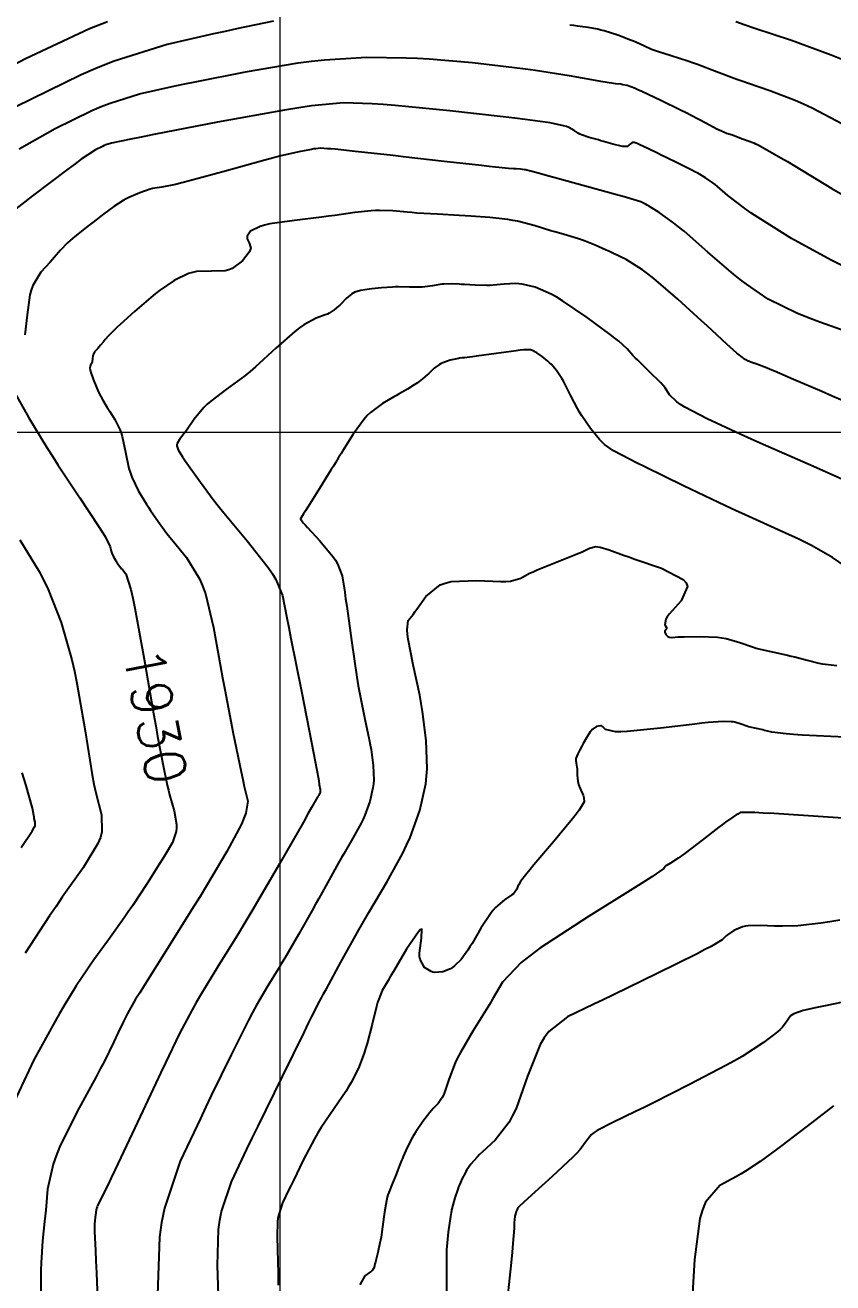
# Model space of a CAD drawing. Header units: metres. Extents: x 837475 to 838479, y 1189012 to 1191015.
# Drawn here: x 838252.5 to 838328.5, y 1189533.8 to 1189652.2 of the extents above; entities that cross this region are included whole.
import ezdxf

# ---------------------------------------------------------------- set-up
doc = ezdxf.new("R2010")
doc.units = ezdxf.units.M
doc.header["$LTSCALE"] = 0.3
doc.layers.add('COORD', color=7, linetype='Continuous', lineweight=20)
doc.layers.add('COTAS 10', color=1, linetype='Continuous')
doc.layers.add('COTAS INT', color=252, linetype='Continuous')
doc.styles.get("Standard").update_dxf_attribs({"font": 'simplex.shx'})

msp = doc.modelspace()

# ---------------------------------------------------------------- linework, layer by layer
at = {"layer": 'COORD'}
for p, q in [((838276.51, 1189013.87), (838276.51, 1191013.87)), ((837476.51, 1189613.87), (838476.51, 1189613.87))]:
    msp.add_line(p, q, dxfattribs=at)
at = {"layer": 'COTAS 10'}
for points in [[(838332.37, 1189622.46), (838327.3, 1189624.23), (838326.16, 1189624.67), (838325.15, 1189625.09), (838322.46, 1189626.41), (838320.42, 1189627.8), (838319.81, 1189628.26), (838319.19, 1189628.76), (838316.78, 1189630.82), (838314.54, 1189632.79), (838314.02, 1189633.22), (838313.55, 1189633.6), (838312.19, 1189634.57), (838311.27, 1189635.12), (838311.07, 1189635.24), (838310.9, 1189635.34), (838310.46, 1189635.56), (838309.51, 1189635.85), (838309.01, 1189636), (838308.41, 1189636.17), (838305.35, 1189637.01), (838302.28, 1189637.85), (838301.67, 1189638.02), (838301.15, 1189638.16), (838300.12, 1189638.45), (838299.74, 1189638.55), (838299.63, 1189638.57), (838299.52, 1189638.59), (838299.13, 1189638.64), (838298.72, 1189638.67), (838298.59, 1189638.68), (838298.47, 1189638.68), (838297.99, 1189638.71), (838296.77, 1189638.82), (838296.17, 1189638.89), (838295.45, 1189638.97), (838291.94, 1189639.37), (838288.07, 1189639.81), (838287.14, 1189639.92), (838286.26, 1189640.02), (838283.57, 1189640.31), (838281.67, 1189640.51), (838281.28, 1189640.55), (838280.96, 1189640.57), (838280.31, 1189640.62), (838279.87, 1189640.57), (838279.68, 1189640.54), (838279.46, 1189640.5), (838278.41, 1189640.31), (838276.58, 1189639.88), (838275.87, 1189639.7), (838275.07, 1189639.49), (838271.45, 1189638.49), (838267.96, 1189637.54), (838267.24, 1189637.35), (838266.64, 1189637.21), (838265.37, 1189636.96), (838264.71, 1189636.86), (838264.49, 1189636.81), (838264.26, 1189636.75), (838263.29, 1189636.42), (838262.27, 1189635.98), (838262, 1189635.84), (838261.73, 1189635.7), (838260.84, 1189635.12), (838259.9, 1189634.42), (838259.61, 1189634.2), (838259.31, 1189633.97), (838258.12, 1189633.06), (838256.99, 1189632.14), (838256.73, 1189631.92), (838256.49, 1189631.7), (838255.83, 1189631.02), (838255.24, 1189630.33), (838255.05, 1189630.11), (838254.84, 1189629.88), (838253.98, 1189628.93), (838253.21, 1189627.68), (838253.05, 1189627.26), (838252.93, 1189626.81), (838252.69, 1189624.92), (838252.46, 1189623.05)], [(838251.54, 1189617.53), (838252.85, 1189615.24), (838254.55, 1189612.43), (838255.06, 1189611.61), (838255.58, 1189610.79), (838257.64, 1189607.69), (838259.4, 1189605.04), (838259.74, 1189604.5), (838260.02, 1189604.04), (838260.5, 1189603.08), (838260.58, 1189602.68), (838260.62, 1189602.57), (838260.65, 1189602.47), (838260.82, 1189602.13), (838261, 1189601.82), (838261.05, 1189601.74), (838261.1, 1189601.67), (838261.29, 1189601.4), (838261.5, 1189601.11), (838261.57, 1189601.02), (838261.65, 1189600.93), (838261.97, 1189600.54), (838262.45, 1189599.05), (838262.63, 1189598.26), (838262.76, 1189597.62), (838262.83, 1189597.3), (838263.71, 1189592.49), (838264.59, 1189587.38), (838264.79, 1189586.24), (838264.97, 1189585.21), (838265.48, 1189582.49), (838265.88, 1189580.65), (838265.99, 1189580.18), (838266.1, 1189579.72), (838266.31, 1189578.96), (838266.52, 1189578.22), (838266.75, 1189576.92), (838266.75, 1189576.59), (838266.72, 1189576.27), (838266.37, 1189575.24), (838265.67, 1189574.07), (838265.42, 1189573.67), (838265.15, 1189573.23), (838263.97, 1189571.37), (838262.6, 1189569.28), (838262.2, 1189568.71), (838261.81, 1189568.14), (838260.33, 1189566.09), (838258.95, 1189564.18), (838258.61, 1189563.7), (838258.29, 1189563.23), (838257.29, 1189561.74), (838256.14, 1189559.84), (838255.73, 1189559.13), (838255.28, 1189558.34), (838253.3, 1189554.79), (838251.43, 1189550.77)], [(838329.71, 1189585.16), (838325.65, 1189585.36), (838324.83, 1189585.41), (838324.15, 1189585.46), (838322.78, 1189585.62), (838322.25, 1189585.77), (838322.1, 1189585.8), (838321.94, 1189585.84), (838321.35, 1189585.96), (838320.76, 1189586.1), (838320.6, 1189586.14), (838320.44, 1189586.19), (838319.9, 1189586.39), (838319.32, 1189586.56), (838319.14, 1189586.59), (838318.95, 1189586.61), (838318.2, 1189586.64), (838316.81, 1189586.53), (838316.21, 1189586.47), (838315.53, 1189586.39), (838312.3, 1189586), (838309.18, 1189585.68), (838308.57, 1189585.65), (838308.06, 1189585.66), (838307.12, 1189585.89), (838306.85, 1189586.17), (838306.77, 1189586.21), (838306.67, 1189586.23), (838306.29, 1189586.15), (838305.89, 1189585.87), (838305.79, 1189585.76), (838305.68, 1189585.65), (838305.33, 1189585.11), (838305.03, 1189584.56), (838304.96, 1189584.44), (838304.9, 1189584.32), (838304.72, 1189583.98), (838304.59, 1189583.72), (838304.56, 1189583.66), (838304.53, 1189583.59), (838304.42, 1189583.37), (838304.35, 1189583.14), (838304.34, 1189583.07), (838304.34, 1189583), (838304.38, 1189582.71), (838304.44, 1189582.34), (838304.46, 1189582.22), (838304.46, 1189582.1), (838304.48, 1189581.57), (838304.53, 1189581.01), (838304.56, 1189580.86), (838304.6, 1189580.71), (838304.82, 1189580.18), (838305.03, 1189579.69), (838305.07, 1189579.57), (838305.09, 1189579.46), (838305.11, 1189579.08), (838304.65, 1189578.3), (838304.37, 1189577.92), (838304.02, 1189577.48), (838302.23, 1189575.3), (838300.4, 1189573.13), (838300.04, 1189572.69), (838299.73, 1189572.32), (838299.14, 1189571.58), (838298.97, 1189571.29), (838298.93, 1189571.21), (838298.89, 1189571.14), (838298.8, 1189570.85), (838298.57, 1189570.53), (838298.46, 1189570.42), (838298.32, 1189570.31), (838297.63, 1189569.84), (838296.78, 1189569.11), (838296.54, 1189568.84), (838296.3, 1189568.53), (838295.41, 1189567.16), (838294.58, 1189565.74), (838294.37, 1189565.41), (838294.17, 1189565.1), (838293.54, 1189564.23), (838292.93, 1189563.62), (838292.74, 1189563.48), (838292.55, 1189563.36), (838291.82, 1189563.05), (838291.08, 1189562.99), (838290.89, 1189563.02), (838290.71, 1189563.08), (838290.08, 1189563.47), (838289.68, 1189564.22), (838289.63, 1189564.5), (838289.62, 1189564.82), (838289.81, 1189566.24), (838289.83, 1189567.07), (838289.7, 1189567.01), (838289.52, 1189566.84), (838288.41, 1189565.19), (838287.16, 1189563.1), (838286.89, 1189562.65), (838286.66, 1189562.26), (838286.12, 1189561.32), (838285.79, 1189560.49), (838285.68, 1189560.16), (838285.58, 1189559.79), (838285.16, 1189558.12), (838284.69, 1189556.31), (838284.55, 1189555.85), (838284.41, 1189555.42), (838283.87, 1189554), (838283.18, 1189552.64), (838282.94, 1189552.23), (838282.68, 1189551.81), (838281.58, 1189550.19), (838280.38, 1189548.41), (838280.06, 1189547.89), (838279.75, 1189547.35), (838278.68, 1189545.33), (838277.75, 1189543.43), (838277.53, 1189542.98), (838277.33, 1189542.56), (838276.74, 1189541.32), (838276.37, 1189540.21), (838276.3, 1189539.87), (838276.25, 1189539.52), (838276.21, 1189538.15), (838276.28, 1189535.73), (838276.31, 1189534.72), (838276.33, 1189533.56)]]:
    msp.add_lwpolyline(points, dxfattribs=at)
at = {"layer": 'COTAS INT'}
for points in [[(838260.26, 1189652.51), (838258.54, 1189651.84), (838252.53, 1189649.03), (838247.44, 1189646.36)], [(838275.88, 1189652.56), (838272.39, 1189651.84), (838271.32, 1189651.61), (838270.22, 1189651.37), (838265.88, 1189650.37), (838260.88, 1189648.81), (838259.36, 1189648.21), (838257.77, 1189647.53), (838251.55, 1189644.49)], [(838329.98, 1189642.61), (838326.58, 1189644.38), (838325.76, 1189644.77), (838324.98, 1189645.12), (838322.61, 1189646.03), (838320.6, 1189646.7), (838320.05, 1189646.89), (838319.51, 1189647.08), (838317.6, 1189647.81), (838315.8, 1189648.5), (838315.33, 1189648.66), (838314.87, 1189648.82), (838313.33, 1189649.31), (838312.04, 1189649.72), (838311.75, 1189649.82), (838311.48, 1189649.92), (838310.75, 1189650.25), (838310.04, 1189650.58), (838309.78, 1189650.69), (838309.5, 1189650.8), (838308.28, 1189651.25), (838307.01, 1189651.65), (838306.7, 1189651.73), (838306.4, 1189651.81), (838305.49, 1189651.97), (838304.5, 1189652.1), (838304.16, 1189652.16), (838303.79, 1189652.21)], [(838329.47, 1189648.92), (838328.39, 1189649.38), (838324.64, 1189650.75), (838321.18, 1189651.88), (838320.28, 1189652.19), (838319.41, 1189652.5)], [(838251.94, 1189640.57), (838255.33, 1189642.48), (838258.77, 1189644.16), (838259.65, 1189644.54), (838260.49, 1189644.87), (838263.25, 1189645.73), (838266.33, 1189646.42), (838267.38, 1189646.63), (838268.5, 1189646.86), (838273.25, 1189647.8), (838278.21, 1189648.64), (838279.47, 1189648.8), (838280.68, 1189648.93), (838284.62, 1189649.18), (838288.36, 1189649.13), (838289.43, 1189649.09), (838290.53, 1189649.02), (838294.62, 1189648.68), (838298.58, 1189648.22), (838299.59, 1189648.08), (838300.55, 1189647.95), (838303.72, 1189647.45), (838306.16, 1189647.02), (838306.67, 1189646.94), (838307.1, 1189646.87), (838308.07, 1189646.72), (838308.54, 1189646.66), (838308.66, 1189646.64), (838308.78, 1189646.62), (838309.17, 1189646.55), (838309.87, 1189646.29), (838310.19, 1189646.15), (838310.56, 1189645.98), (838312.33, 1189645.15), (838314.27, 1189644.2), (838314.74, 1189643.96), (838315.19, 1189643.73), (838316.58, 1189643), (838317.62, 1189642.45), (838317.85, 1189642.34), (838318.05, 1189642.24), (838318.54, 1189642.04), (838318.88, 1189641.93), (838318.98, 1189641.9), (838319.08, 1189641.86), (838319.47, 1189641.71), (838319.89, 1189641.55), (838320.01, 1189641.51), (838320.13, 1189641.47), (838320.57, 1189641.32), (838321.09, 1189641.12), (838321.26, 1189641.04), (838321.44, 1189640.96), (838322.18, 1189640.57), (838323.64, 1189639.72), (838324.27, 1189639.35), (838325, 1189638.91), (838328.44, 1189636.82), (838332.21, 1189634.66)], [(838329.46, 1189629.54), (838328.38, 1189630.06), (838324.64, 1189632.11), (838321.51, 1189634.08), (838320.82, 1189634.54), (838320.21, 1189634.96), (838318.65, 1189636.16), (838317.69, 1189637), (838317.46, 1189637.19), (838317.24, 1189637.36), (838316.56, 1189637.83), (838315.82, 1189638.25), (838315.56, 1189638.39), (838315.27, 1189638.54), (838314.02, 1189639.16), (838312.72, 1189639.8), (838312.39, 1189639.96), (838312.08, 1189640.11), (838311.11, 1189640.59), (838310.38, 1189640.93), (838310.23, 1189641), (838310.1, 1189641.05), (838309.82, 1189641.16), (838309.69, 1189641.16), (838309.66, 1189641.15), (838309.62, 1189641.13), (838309.49, 1189641.04), (838309.36, 1189640.93), (838309.33, 1189640.9), (838309.29, 1189640.87), (838309.17, 1189640.78), (838308.89, 1189640.77), (838308.76, 1189640.78), (838308.6, 1189640.81), (838307.84, 1189641), (838306.95, 1189641.25), (838306.7, 1189641.32), (838306.46, 1189641.39), (838305.6, 1189641.63), (838304.87, 1189641.88), (838304.71, 1189641.95), (838304.56, 1189642.02), (838304.19, 1189642.29), (838303.68, 1189642.57), (838303.45, 1189642.65), (838303.19, 1189642.73), (838301.92, 1189643), (838299.56, 1189643.33), (838298.6, 1189643.45), (838297.51, 1189643.58), (838292.47, 1189644.14), (838287.34, 1189644.63), (838286.2, 1189644.73), (838285.18, 1189644.8), (838282.47, 1189644.9), (838279.47, 1189644.6), (838278.27, 1189644.42), (838276.91, 1189644.2), (838270.62, 1189643.05), (838264.62, 1189641.89), (838263.43, 1189641.65), (838262.45, 1189641.46), (838260.62, 1189641.09), (838260.09, 1189640.93), (838259.93, 1189640.86), (838259.77, 1189640.79), (838259.11, 1189640.47), (838257.78, 1189639.58), (838257.19, 1189639.15), (838256.5, 1189638.64), (838253.2, 1189636.12), (838249.86, 1189633.54)], [(838329.52, 1189616.82), (838328.46, 1189617.28), (838327.5, 1189617.69), (838324.83, 1189618.85), (838323.05, 1189619.62), (838322.65, 1189619.78), (838322.3, 1189619.93), (838321.37, 1189620.27), (838320.81, 1189620.47), (838320.69, 1189620.52), (838320.57, 1189620.57), (838320.27, 1189620.71), (838319.88, 1189621.02), (838319.71, 1189621.16), (838319.51, 1189621.33), (838318.57, 1189622.17), (838317.18, 1189623.44), (838316.7, 1189623.88), (838316.18, 1189624.35), (838313.95, 1189626.39), (838311.68, 1189628.35), (838311.13, 1189628.78), (838310.62, 1189629.16), (838309.07, 1189630.13), (838307.83, 1189630.73), (838307.51, 1189630.88), (838307.2, 1189631.02), (838306.17, 1189631.48), (838305.22, 1189631.86), (838304.96, 1189631.95), (838304.7, 1189632.04), (838303.77, 1189632.32), (838302.7, 1189632.63), (838302.36, 1189632.73), (838302, 1189632.84), (838300.51, 1189633.3), (838298.86, 1189633.73), (838298.4, 1189633.82), (838297.94, 1189633.91), (838296.24, 1189634.1), (838294.44, 1189634.22), (838293.91, 1189634.26), (838293.37, 1189634.29), (838291.31, 1189634.4), (838289.36, 1189634.51), (838288.89, 1189634.55), (838288.45, 1189634.58), (838287.11, 1189634.71), (838285.86, 1189634.76), (838285.48, 1189634.75), (838285.08, 1189634.73), (838283.52, 1189634.55), (838281.64, 1189634.28), (838281.04, 1189634.2), (838280.41, 1189634.12), (838277.85, 1189633.82), (838275.52, 1189633.48), (838275.04, 1189633.37), (838274.63, 1189633.25), (838273.71, 1189632.8), (838273.41, 1189632.33), (838273.39, 1189632.21), (838273.39, 1189632.09), (838273.6, 1189631.69), (838273.74, 1189631.2), (838273.69, 1189631.03), (838273.6, 1189630.84), (838272.96, 1189630.01), (838271.97, 1189629.29), (838271.66, 1189629.17), (838271.34, 1189629.08), (838270.03, 1189629.03), (838268.64, 1189629), (838268.26, 1189628.92), (838267.89, 1189628.81), (838266.54, 1189628.16), (838265.15, 1189627.2), (838264.74, 1189626.89), (838264.33, 1189626.56), (838262.79, 1189625.24), (838261.44, 1189624.01), (838261.16, 1189623.75), (838260.91, 1189623.51), (838260.35, 1189622.94), (838260.03, 1189622.59), (838259.95, 1189622.49), (838259.87, 1189622.39), (838259.58, 1189622.06), (838259.33, 1189621.76), (838259.27, 1189621.69), (838259.21, 1189621.62), (838259.04, 1189621.43), (838258.92, 1189621.23), (838258.89, 1189621.16), (838258.87, 1189621.09), (838258.83, 1189620.78), (838258.8, 1189620.49), (838258.78, 1189620.42), (838258.76, 1189620.36), (838258.64, 1189620.18), (838258.59, 1189619.89), (838258.61, 1189619.76), (838258.65, 1189619.6), (838258.89, 1189618.86), (838259.23, 1189618.01), (838259.33, 1189617.79), (838259.43, 1189617.58), (838259.8, 1189616.88), (838260.21, 1189616.21), (838260.33, 1189616.01), (838260.46, 1189615.82), (838260.95, 1189615.07), (838261.42, 1189614.14), (838261.53, 1189613.82), (838261.63, 1189613.47), (838261.93, 1189612), (838262.27, 1189610.44), (838262.4, 1189610.03), (838262.55, 1189609.64), (838263.18, 1189608.31), (838263.91, 1189607.11), (838264.11, 1189606.8), (838264.3, 1189606.49), (838265.01, 1189605.45), (838265.84, 1189604.33), (838266.12, 1189603.98), (838266.42, 1189603.6), (838267.68, 1189602.09), (838268.92, 1189600.08), (838269.2, 1189599.4), (838269.47, 1189598.65), (838270.22, 1189595.5), (838270.88, 1189591.82), (838271.07, 1189590.74), (838271.28, 1189589.65), (838272.09, 1189585.5), (838272.82, 1189581.9), (838272.98, 1189581.16), (838273.12, 1189580.52), (838273.45, 1189579.14), (838273.27, 1189578), (838273.09, 1189577.52), (838272.85, 1189576.97), (838271.49, 1189574.4), (838269.57, 1189571.15), (838268.98, 1189570.17), (838268.36, 1189569.17), (838265.9, 1189565.26), (838263.72, 1189561.82), (838263.28, 1189561.1), (838262.9, 1189560.49), (838262.12, 1189559.15), (838261.73, 1189558.33), (838261.59, 1189558.05), (838261.45, 1189557.75), (838260.85, 1189556.47), (838259.92, 1189554.6), (838259.56, 1189553.92), (838259.17, 1189553.18), (838257.4, 1189549.92), (838255.73, 1189546.55), (838255.4, 1189545.73), (838255.12, 1189544.96), (838254.6, 1189542.6), (838254.43, 1189540.61), (838254.38, 1189540.08), (838254.33, 1189539.56), (838254.14, 1189537.72), (838254, 1189535.65), (838253.98, 1189534.98), (838253.97, 1189534.26), (838254.01, 1189531.29)], [(838331.49, 1189608.5), (838326.73, 1189610.64), (838321.99, 1189612.71), (838320.86, 1189613.21), (838319.82, 1189613.69), (838316.72, 1189615.13), (838314.61, 1189616.23), (838314.19, 1189616.49), (838313.84, 1189616.72), (838313.16, 1189617.39), (838312.74, 1189618.05), (838312.55, 1189618.28), (838312.33, 1189618.52), (838311.26, 1189619.59), (838310.17, 1189620.65), (838309.93, 1189620.89), (838309.71, 1189621.1), (838309.18, 1189621.71), (838308.38, 1189622.44), (838308.01, 1189622.74), (838307.57, 1189623.08), (838305.42, 1189624.68), (838303.09, 1189626.25), (838302.54, 1189626.59), (838302.03, 1189626.87), (838300.5, 1189627.54), (838299.28, 1189627.8), (838298.96, 1189627.84), (838298.65, 1189627.86), (838297.58, 1189627.82), (838296.55, 1189627.71), (838296.26, 1189627.7), (838295.96, 1189627.69), (838294.87, 1189627.72), (838293.85, 1189627.78), (838293.59, 1189627.79), (838293.35, 1189627.8), (838292.59, 1189627.83), (838291.91, 1189627.82), (838291.73, 1189627.8), (838291.54, 1189627.78), (838290.86, 1189627.67), (838290.11, 1189627.55), (838289.88, 1189627.53), (838289.64, 1189627.52), (838288.67, 1189627.53), (838287.64, 1189627.55), (838287.36, 1189627.55), (838287.07, 1189627.54), (838286.06, 1189627.46), (838285.13, 1189627.36), (838284.91, 1189627.34), (838284.7, 1189627.31), (838284.07, 1189627.22), (838283.53, 1189627.05), (838283.38, 1189626.98), (838283.24, 1189626.89), (838282.72, 1189626.45), (838282.24, 1189625.97), (838282.11, 1189625.85), (838281.99, 1189625.74), (838281.6, 1189625.4), (838281.12, 1189625.09), (838280.95, 1189625), (838280.75, 1189624.92), (838279.9, 1189624.61), (838278.72, 1189623.99), (838278.33, 1189623.7), (838277.9, 1189623.37), (838276.11, 1189621.78), (838274.18, 1189620.03), (838273.68, 1189619.59), (838273.18, 1189619.19), (838271.46, 1189617.92), (838269.98, 1189616.8), (838269.64, 1189616.5), (838269.32, 1189616.19), (838268.4, 1189615.09), (838267.74, 1189614.13), (838267.59, 1189613.92), (838267.45, 1189613.72), (838267.03, 1189613.19), (838266.81, 1189612.8), (838266.78, 1189612.69), (838266.78, 1189612.59), (838266.89, 1189612.2), (838267.31, 1189611.55), (838267.49, 1189611.28), (838267.71, 1189610.97), (838268.74, 1189609.5), (838270.19, 1189607.55), (838270.68, 1189606.94), (838271.2, 1189606.28), (838273.39, 1189603.65), (838275.38, 1189601.12), (838275.78, 1189600.54), (838276.1, 1189600), (838276.74, 1189598.5), (838277.13, 1189596.4), (838277.31, 1189595.5), (838277.51, 1189594.45), (838278.5, 1189589.49), (838279.46, 1189584.65), (838279.65, 1189583.67), (838279.81, 1189582.86), (838280.1, 1189581.24), (838280.17, 1189580.75), (838280.18, 1189580.64), (838280.2, 1189580.56), (838280.23, 1189580.36), (838280.26, 1189580.26), (838280.26, 1189580.23), (838280.26, 1189580.21), (838280.28, 1189580.13), (838280.28, 1189580.06), (838280.28, 1189580.04), (838280.27, 1189580.02), (838280.26, 1189579.95), (838280.23, 1189579.89), (838280.23, 1189579.87), (838280.22, 1189579.85), (838280.18, 1189579.77), (838280.13, 1189579.7), (838280.12, 1189579.67), (838280.11, 1189579.65), (838280.06, 1189579.57), (838279.47, 1189578.55), (838279.12, 1189577.93), (838278.69, 1189577.17), (838276.43, 1189573.23), (838273.83, 1189568.77), (838273.19, 1189567.68), (838272.58, 1189566.66), (838270.62, 1189563.5), (838269, 1189560.86), (838268.59, 1189560.17), (838268.21, 1189559.5), (838267, 1189557.19), (838265.7, 1189554.5), (838265.26, 1189553.58), (838264.79, 1189552.58), (838262.81, 1189548.36), (838260.98, 1189544.45), (838260.6, 1189543.66), (838260.28, 1189542.98), (838259.32, 1189541.05), (838259.27, 1189540.92), (838259.22, 1189540.79), (838259.14, 1189540.42), (838259.11, 1189540.1), (838259.1, 1189540.01), (838259.09, 1189539.93), (838259.07, 1189539.64), (838259.04, 1189539.31), (838259.04, 1189539.2), (838259.04, 1189539.08), (838259.04, 1189538.61), (838259.11, 1189536.81), (838259.15, 1189535.86), (838259.2, 1189534.72), (838259.44, 1189528.96)], [(838330.29, 1189600.86), (838328.51, 1189602.09), (838326.54, 1189603.19), (838325.95, 1189603.49), (838325.35, 1189603.79), (838323.06, 1189604.84), (838320.29, 1189606.08), (838319.38, 1189606.5), (838318.42, 1189606.95), (838314.47, 1189608.83), (838310.83, 1189610.61), (838310.06, 1189610.99), (838309.4, 1189611.32), (838307.88, 1189612.11), (838307.05, 1189612.73), (838306.81, 1189612.95), (838306.58, 1189613.19), (838305.71, 1189614.23), (838304.9, 1189615.42), (838304.69, 1189615.76), (838304.5, 1189616.09), (838303.88, 1189617.31), (838303.32, 1189618.42), (838303.18, 1189618.69), (838303.03, 1189618.93), (838302.52, 1189619.68), (838302.01, 1189620.27), (838301.86, 1189620.42), (838301.71, 1189620.56), (838301.17, 1189621.01), (838300.67, 1189621.35), (838300.55, 1189621.42), (838300.44, 1189621.48), (838300.11, 1189621.63), (838299.44, 1189621.62), (838299.11, 1189621.59), (838298.73, 1189621.55), (838296.83, 1189621.29), (838294.98, 1189621.02), (838294.62, 1189620.97), (838294.34, 1189620.93), (838293.86, 1189620.86), (838293.82, 1189620.86), (838293.8, 1189620.86), (838293.77, 1189620.86), (838293.65, 1189620.87), (838293.39, 1189620.84), (838293.28, 1189620.82), (838293.15, 1189620.79), (838292.52, 1189620.65), (838291.83, 1189620.42), (838291.66, 1189620.34), (838291.5, 1189620.26), (838291.01, 1189619.89), (838290.58, 1189619.49), (838290.46, 1189619.38), (838290.34, 1189619.27), (838289.91, 1189618.9), (838289.43, 1189618.53), (838289.28, 1189618.42), (838289.12, 1189618.32), (838288.49, 1189617.93), (838287.71, 1189617.48), (838287.46, 1189617.34), (838287.2, 1189617.19), (838286.14, 1189616.58), (838285.01, 1189615.74), (838284.71, 1189615.44), (838284.41, 1189615.11), (838283.37, 1189613.68), (838282.54, 1189612.35), (838282.38, 1189612.09), (838282.24, 1189611.88), (838282, 1189611.48), (838281.7, 1189610.98), (838281.52, 1189610.69), (838281.31, 1189610.35), (838280.2, 1189608.58), (838279.1, 1189606.82), (838278.88, 1189606.48), (838278.71, 1189606.2), (838278.42, 1189605.71), (838278.68, 1189605.35), (838278.85, 1189605.15), (838279.07, 1189604.9), (838280.24, 1189603.63), (838281.45, 1189602.18), (838281.7, 1189601.82), (838281.91, 1189601.47), (838282.34, 1189600.35), (838282.58, 1189598.8), (838282.67, 1189598.18), (838282.77, 1189597.48), (838283.21, 1189594.25), (838283.71, 1189590.82), (838283.85, 1189589.99), (838283.99, 1189589.22), (838284.47, 1189586.84), (838284.89, 1189584.94), (838284.98, 1189584.45), (838285.06, 1189583.99), (838285.27, 1189582.48), (838285.31, 1189581.12), (838285.28, 1189580.76), (838285.24, 1189580.39), (838284.96, 1189579.1), (838284.48, 1189577.8), (838284.32, 1189577.43), (838284.14, 1189577.05), (838283.36, 1189575.64), (838282.49, 1189574.17), (838282.25, 1189573.75), (838282.01, 1189573.32), (838281.13, 1189571.74), (838280.14, 1189569.97), (838279.84, 1189569.42), (838279.52, 1189568.85), (838278.22, 1189566.58), (838276.93, 1189564.36), (838276.61, 1189563.82), (838276.31, 1189563.31), (838275.33, 1189561.74), (838274.27, 1189559.91), (838273.91, 1189559.24), (838273.52, 1189558.5), (838271.88, 1189555.24), (838270.02, 1189551.43), (838269.51, 1189550.35), (838268.99, 1189549.26), (838267.09, 1189545.24), (838265.6, 1189540.81), (838265.34, 1189539.47), (838265.14, 1189538.08), (838264.97, 1189532.65)], [(838252, 1189603.74), (838253.81, 1189600.76), (838254.24, 1189599.92), (838254.65, 1189599.07), (838255.89, 1189595.94), (838256.88, 1189592.45), (838257.13, 1189591.37), (838257.37, 1189590.24), (838258.14, 1189585.76), (838258.8, 1189581.62), (838258.97, 1189580.72), (838259.14, 1189579.91), (838259.68, 1189577.84), (838259.73, 1189576.23), (838259.58, 1189575.7), (838259.35, 1189575.14), (838257.96, 1189572.85), (838255.99, 1189570.08), (838255.4, 1189569.23), (838254.8, 1189568.34), (838252.49, 1189564.82)], [(838270.74, 1189531.67), (838270.59, 1189535.4), (838270.7, 1189538.8), (838270.82, 1189539.67), (838270.99, 1189540.51), (838271.92, 1189543.28), (838273.38, 1189546.36), (838273.88, 1189547.4), (838274.42, 1189548.52), (838276.72, 1189553.22), (838278.79, 1189557.42), (838279.18, 1189558.22), (838279.5, 1189558.87), (838280.02, 1189559.9), (838280.03, 1189559.92), (838280.04, 1189559.94), (838280.04, 1189559.96), (838280.05, 1189559.96), (838280.05, 1189559.98), (838280.39, 1189560.6), (838280.6, 1189560.99), (838280.86, 1189561.47), (838282.22, 1189563.97), (838283.92, 1189567.01), (838284.39, 1189567.83), (838284.85, 1189568.65), (838286.55, 1189571.51), (838288.05, 1189574.25), (838288.41, 1189574.99), (838288.73, 1189575.71), (838289.66, 1189578.25), (838290.21, 1189580.76), (838290.29, 1189581.48), (838290.34, 1189582.19), (838290.26, 1189584.84), (838289.9, 1189587.57), (838289.78, 1189588.34), (838289.64, 1189589.11), (838289.03, 1189591.97), (838288.55, 1189594.38), (838288.48, 1189594.86), (838288.45, 1189595.28), (838288.57, 1189596.15), (838289.02, 1189596.72), (838289.19, 1189596.95), (838289.38, 1189597.21), (838290.23, 1189598.4), (838291.56, 1189599.49), (838292.05, 1189599.67), (838292.59, 1189599.81), (838294.98, 1189599.91), (838297.28, 1189599.81), (838297.76, 1189599.83), (838298.18, 1189599.86), (838299.16, 1189600.13), (838299.99, 1189600.59), (838300.33, 1189600.74), (838300.71, 1189600.91), (838302.44, 1189601.61), (838304.16, 1189602.3), (838304.53, 1189602.45), (838304.86, 1189602.59), (838305.64, 1189602.96), (838306.22, 1189603.1), (838306.41, 1189603.09), (838306.62, 1189603.06), (838307.49, 1189602.81), (838308.84, 1189602.31), (838309.34, 1189602.13), (838309.91, 1189601.93), (838312.42, 1189601.08), (838314.46, 1189600.01), (838314.72, 1189599.68), (838314.86, 1189599.34), (838314.26, 1189597.98), (838313.14, 1189596.75), (838312.94, 1189596.49), (838312.8, 1189596.27), (838312.71, 1189595.75), (838312.87, 1189595.5), (838312.89, 1189595.45), (838312.89, 1189595.4), (838312.82, 1189595.27), (838312.72, 1189595.15), (838312.72, 1189595.1), (838312.72, 1189595.05), (838312.81, 1189594.83), (838312.99, 1189594.63), (838313.05, 1189594.6), (838313.12, 1189594.57), (838313.39, 1189594.55), (838313.98, 1189594.59), (838314.24, 1189594.6), (838314.55, 1189594.61), (838316.03, 1189594.65), (838317.68, 1189594.58), (838318.1, 1189594.52), (838318.49, 1189594.46), (838319.78, 1189594.08), (838320.98, 1189593.65), (838321.33, 1189593.55), (838321.68, 1189593.45), (838322.98, 1189593.15), (838324.28, 1189592.88), (838324.62, 1189592.8), (838324.96, 1189592.72), (838326.12, 1189592.4), (838327.23, 1189592.13), (838327.54, 1189592.07), (838327.84, 1189592.02), (838328.91, 1189591.92)], [(838252.13, 1189574.78), (838253.16, 1189576.32), (838253.39, 1189576.71), (838253.43, 1189576.8), (838253.45, 1189576.89), (838253.45, 1189577.16), (838253.36, 1189577.5), (838253.33, 1189577.64), (838253.3, 1189577.79), (838253.19, 1189578.48), (838252.57, 1189580.69), (838252.22, 1189581.8)], [(838333.24, 1189577.28), (838328.09, 1189577.63), (838322.97, 1189577.96), (838321.98, 1189578.01), (838321.18, 1189578.05), (838319.8, 1189578.05), (838319.59, 1189577.92), (838319.52, 1189577.87), (838319.44, 1189577.83), (838319.11, 1189577.63), (838318.44, 1189577.16), (838318.15, 1189576.94), (838317.81, 1189576.69), (838316.22, 1189575.46), (838314.62, 1189574.24), (838314.28, 1189573.98), (838313.98, 1189573.76), (838313.25, 1189573.3), (838312.88, 1189573.08), (838312.8, 1189573.03), (838312.74, 1189572.98), (838312.62, 1189572.8), (838311.51, 1189572.01), (838310.82, 1189571.56), (838309.97, 1189571.03), (838305.54, 1189568.28), (838300.95, 1189565.28), (838300, 1189564.58), (838299.19, 1189563.94), (838297.44, 1189562.09), (838296.5, 1189560.48), (838296.2, 1189559.99), (838295.89, 1189559.48), (838294.64, 1189557.47), (838293.47, 1189555.47), (838293.21, 1189554.97), (838292.98, 1189554.49), (838292.39, 1189552.92), (838291.99, 1189551.71), (838291.88, 1189551.45), (838291.77, 1189551.22), (838291.37, 1189550.66), (838290.91, 1189550.19), (838290.76, 1189550.01), (838290.6, 1189549.82), (838289.94, 1189548.97), (838289.27, 1189548.01), (838289.11, 1189547.74), (838288.95, 1189547.48), (838288.46, 1189546.52), (838288.09, 1189545.68), (838288.01, 1189545.49), (838287.94, 1189545.31), (838287.75, 1189544.82), (838287.56, 1189544.33), (838287.49, 1189544.16), (838287.42, 1189543.97), (838287.07, 1189543.15), (838286.73, 1189542.27), (838286.65, 1189542.05), (838286.59, 1189541.84), (838286.44, 1189541.14), (838286.34, 1189540.43), (838286.31, 1189540.21), (838286.27, 1189539.98), (838286.15, 1189539.05), (838286, 1189538.07), (838285.95, 1189537.81), (838285.9, 1189537.55), (838285.7, 1189536.63), (838285.51, 1189535.87), (838285.47, 1189535.71), (838285.43, 1189535.56), (838285.35, 1189535.22), (838285.19, 1189534.97), (838285.11, 1189534.89), (838285, 1189534.8), (838284.48, 1189534.45), (838283.99, 1189533.6)], [(838329.21, 1189567.94), (838328.25, 1189567.78), (838327.4, 1189567.65), (838325.23, 1189567.4), (838323.8, 1189567.35), (838323.42, 1189567.35), (838323.04, 1189567.36), (838321.74, 1189567.41), (838320.58, 1189567.4), (838320.3, 1189567.35), (838320.04, 1189567.29), (838319.23, 1189566.95), (838318.63, 1189566.54), (838318.5, 1189566.44), (838318.39, 1189566.35), (838318.13, 1189566.08), (838317.09, 1189565.46), (838316.49, 1189565.15), (838315.76, 1189564.77), (838311.99, 1189562.9), (838307.88, 1189560.9), (838306.92, 1189560.44), (838306.05, 1189560.02), (838303.56, 1189558.84), (838301.79, 1189557.43), (838301.36, 1189556.86), (838300.97, 1189556.22), (838299.78, 1189553.25), (838298.71, 1189550.21), (838298.39, 1189549.52), (838298.05, 1189548.9), (838296.74, 1189547.22), (838295.54, 1189546.11), (838295.28, 1189545.86), (838295.05, 1189545.62), (838294.45, 1189544.95), (838294.08, 1189544.42), (838293.99, 1189544.27), (838293.91, 1189544.12), (838293.64, 1189543.6), (838293.39, 1189543), (838293.31, 1189542.81), (838293.23, 1189542.6), (838292.94, 1189541.78), (838292.66, 1189540.74), (838292.59, 1189540.4), (838292.53, 1189540.03), (838292.32, 1189538.54), (838292.18, 1189536.89), (838292.16, 1189536.43), (838292.15, 1189535.97), (838292.17, 1189534.29), (838292.18, 1189532.57)], [(838330.09, 1189560.34), (838327.98, 1189559.9), (838327.49, 1189559.8), (838327.04, 1189559.7), (838325.74, 1189559.41), (838324.88, 1189559.11), (838324.71, 1189559.02), (838324.56, 1189558.91), (838324.23, 1189558.46), (838323.8, 1189557.84), (838323.58, 1189557.63), (838323.32, 1189557.4), (838322.02, 1189556.4), (838319.99, 1189555.1), (838319.27, 1189554.69), (838318.47, 1189554.25), (838315.05, 1189552.45), (838311.58, 1189550.7), (838310.76, 1189550.3), (838310.01, 1189549.93), (838307.81, 1189548.88), (838306.35, 1189548.11), (838306.06, 1189547.92), (838305.82, 1189547.74), (838305.35, 1189547.16), (838304.76, 1189546.33), (838304.44, 1189545.99), (838304.06, 1189545.6), (838302.11, 1189543.78), (838300.17, 1189542.04), (838299.8, 1189541.7), (838299.49, 1189541.42), (838298.96, 1189540.93), (838298.89, 1189540.83), (838298.88, 1189540.8), (838298.86, 1189540.77), (838298.81, 1189540.67), (838298.76, 1189540.56), (838298.75, 1189540.52), (838298.73, 1189540.49), (838298.68, 1189540.33), (838298.63, 1189540.14), (838298.61, 1189540.07), (838298.6, 1189540.01), (838298.56, 1189539.73), (838298.54, 1189539.42), (838298.53, 1189539.33), (838298.53, 1189539.25), (838298.54, 1189538.93), (838298.42, 1189537.47), (838298.34, 1189536.66), (838298.24, 1189535.68), (838297.71, 1189530.66)], [(838328.59, 1189550.44), (838326.52, 1189548.86), (838324.27, 1189547.12), (838323.73, 1189546.71), (838323.22, 1189546.33), (838321.68, 1189545.2), (838320.3, 1189544.28), (838319.9, 1189544.03), (838319.48, 1189543.79), (838317.9, 1189542.94), (838316.54, 1189541.36), (838316.26, 1189540.66), (838316.02, 1189539.85), (838315.51, 1189535.98), (838315.28, 1189532.23)]]:
    msp.add_lwpolyline(points, dxfattribs=at)

# ---------------------------------------------------------------- texts
at = {"layer": 'COTAS 10', "insert": (838261.67, 1189593.23), "char_height": 3.8, "attachment_point": 7, "rotation": 280.7913}
msp.add_mtext('1930', dxfattribs=at)

doc.saveas('drawing.dxf')
